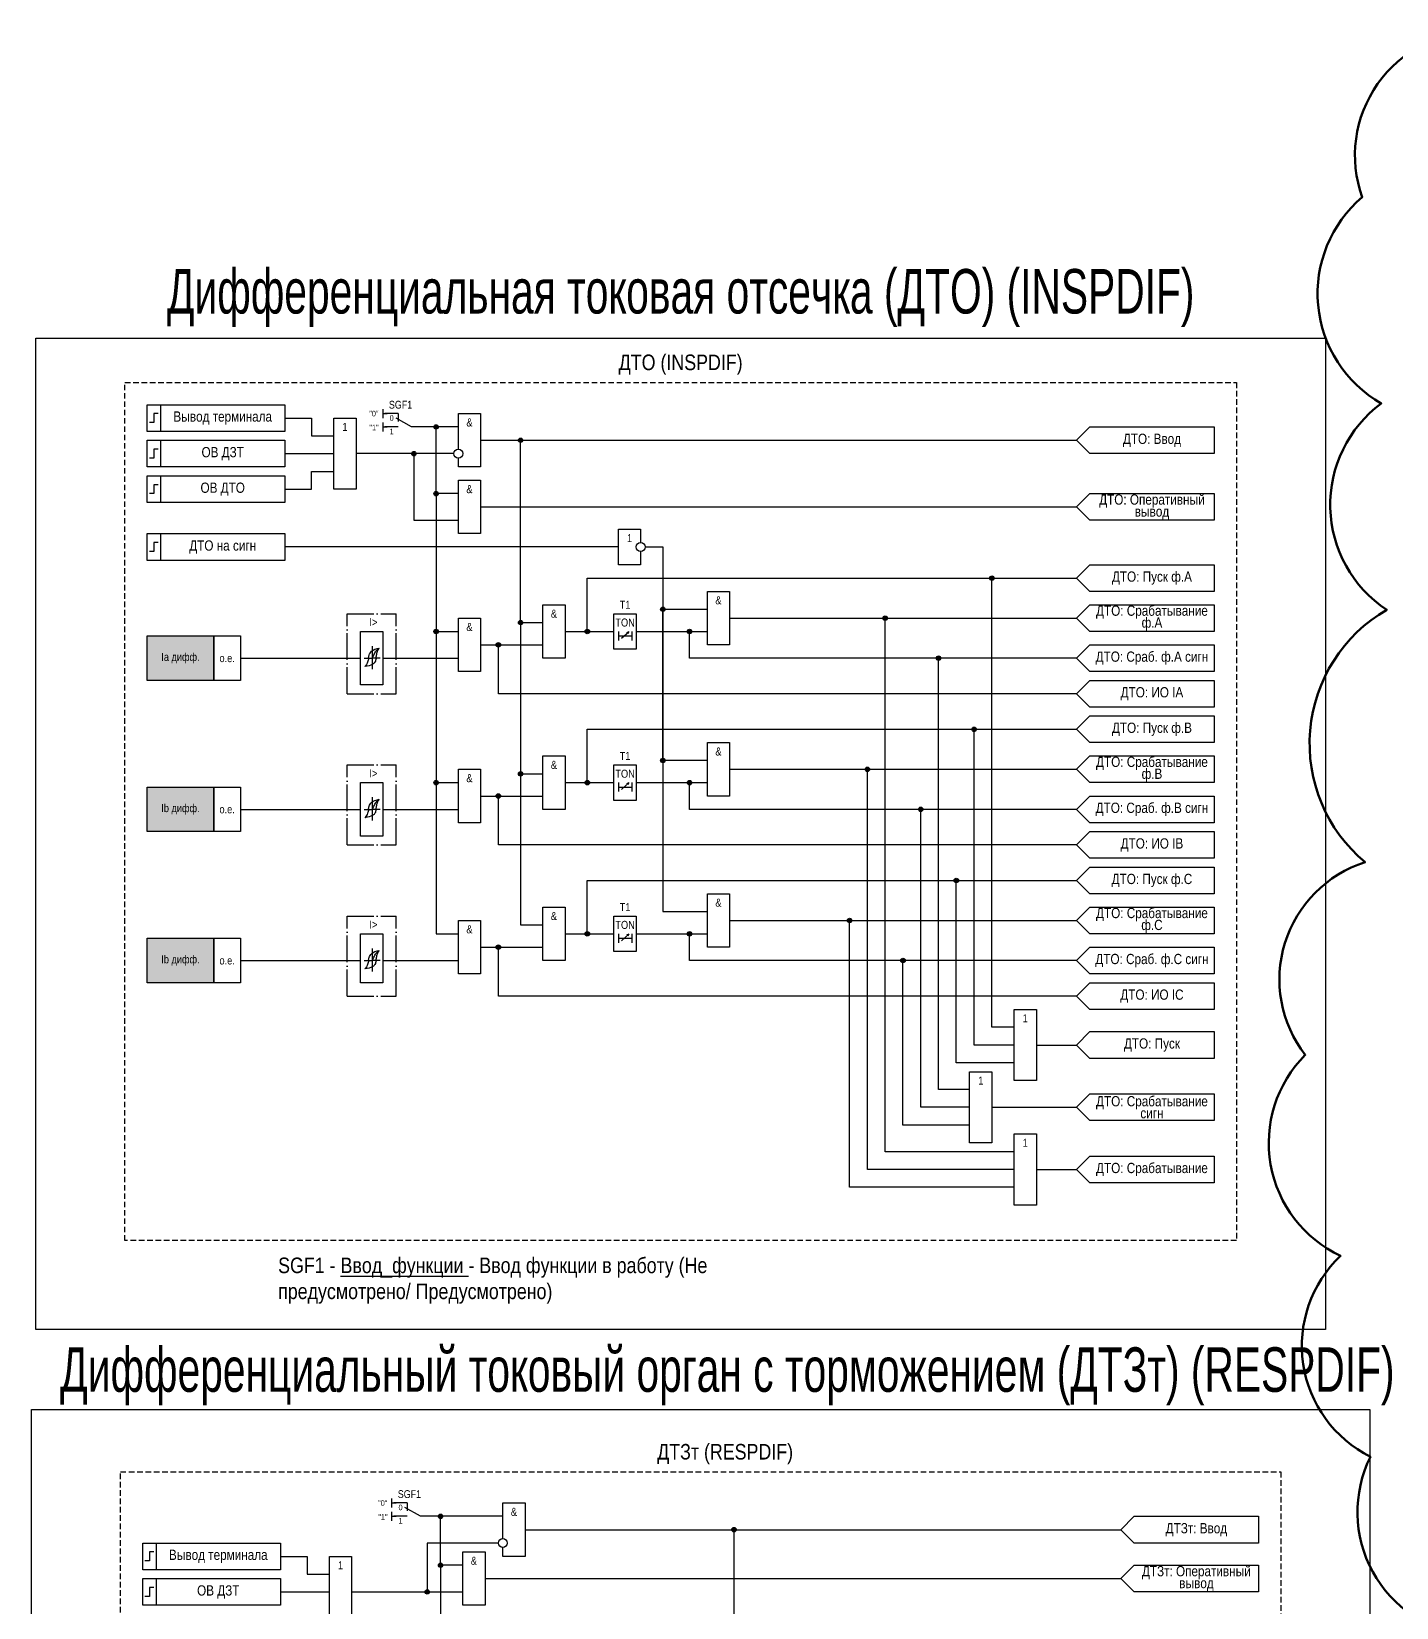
# Model space of a CAD drawing. Header units: millimetres. Extents: x -805 to 2714, y -997 to 959.
# Drawn here: x 131 to 438, y -191.5 to 162.9 of the extents above; entities that cross this region are included whole.
import ezdxf
from ezdxf.enums import TextEntityAlignment as Align

# ---------------------------------------------------------------- set-up
doc = ezdxf.new("R2010")
doc.units = ezdxf.units.MM
doc.linetypes.add('ACAD_ISO04W100', pattern=[30, 24, -3, 0, -3])
doc.linetypes.add('штриховая2', pattern=[0.375, 0.25, -0.125])
doc.layers.add('TEXT', color=7, linetype='Continuous', lineweight=25)
doc.layers.add('Основная', color=7, linetype='Continuous')
doc.styles.add('1.8_Gost_RD', font='ARIALN.TTF', dxfattribs={"height": 1.8})
doc.styles.add('2.5_Gost_RD', font='ARIALN.TTF', dxfattribs={"height": 2.5})
doc.styles.add('3.5_Gost_RD', font='ARIALN.TTF', dxfattribs={"height": 3.5})
doc.styles.add('Вывод', font='ARIALN.TTF', dxfattribs={"height": 2.5})
doc.styles.add('Компонент', font='ARIALN.TTF', dxfattribs={"height": 3.5})

# ---------------------------------------------------------------- blocks, each defined once
blk = doc.blocks.new('Точка')
at = {"ltscale": 100}
h = blk.add_hatch(color=256, dxfattribs=at)
h.dxf.hatch_style = 1
edge = h.paths.add_edge_path()
edge.add_arc((0, 0), 0.5, 0, 360)
blk.add_circle((0, 0), 0.5, dxfattribs=at)
blk = doc.blocks.new('*U71')
at = {"layer": 'Основная', "linetype": 'ACAD_ISO04W100', "ltscale": 0.25}
for p, q in [((0, 0), (11, 0)), ((0, -18), (0, 0)), ((11, -18), (11, 0)), ((0, -18), (11, -18))]:
    blk.add_line(p, q, dxfattribs=at)
at = {"layer": 'Основная', "style": 'Компонент'}
blk.add_attdef('ОУ', text='', height=3.5, dxfattribs=at).set_placement((11, 0), align=Align.MIDDLE_CENTER)
blk = doc.blocks.new('*U80')
at = {"layer": 'Основная', "color": 0}
blk.add_line((0, 0), (7, 4), dxfattribs=at)
at = {"layer": 'Основная', "ltscale": 0.35}
blk.add_line((6, 6), (6, 2.5), dxfattribs=at)
blk = doc.blocks.new('*U82')
at = {"layer": 'Основная', "color": 0}
for p, q in [((-3, 6), (-9, 6)), ((-3, 0), (-9, 0)), ((9, 0), (3, 0))]:
    blk.add_line(p, q, dxfattribs=at)
at = {"layer": 'Основная', "ltscale": 0.25, "xscale": -1}
blk.add_blockref('*U80', (3, 0), dxfattribs=at)
at = {"layer": 'Основная'}
for tag, height, style, p in [('В1', 2.5, 'Вывод', (-14, 6)), ('ОУ', 3.5, 'Компонент', (-2, 10)), ('В2', 2.5, 'Вывод', (-6, 4)), ('В3', 2.5, 'Вывод', (-6, -2))]:
    blk.add_attdef(tag, text='', height=height, dxfattribs=dict(at, style=style)).set_placement(p, align=Align.MIDDLE_CENTER)

msp = doc.modelspace()

# ---------------------------------------------------------------- hatches: boundary and pattern name
at = {"ltscale": 100, "true_color": 0xf7941d}
h = msp.add_hatch(color=30, dxfattribs=at)
h.dxf.hatch_style = 1
h.paths.add_polyline_path([(157, 27), (172, 27), (172, 17), (157, 17)])
h = msp.add_hatch(color=30, dxfattribs=at)
h.dxf.hatch_style = 1
h.paths.add_polyline_path([(157, -7), (172, -7), (172, -17), (157, -17)])
h = msp.add_hatch(color=30, dxfattribs=at)
h.dxf.hatch_style = 1
h.paths.add_polyline_path([(157, -41), (172, -41), (172, -51), (157, -51)])

# ---------------------------------------------------------------- linework, layer by layer
at = {"ltscale": 100}
for p, q in [((210, 78), (210, 76)), ((210, 77), (211, 77)), ((210, 75), (210, 73)), ((210, 74), (211, 74)), ((188, 68), (199, 68)), ((217, 68), (204, 68)), ((217, 53), (227, 53)), ((241, 30), (246, 30)), ((212, -167), (212, -169)), ((212, -168), (213, -168)), ((212, -170), (212, -172)), ((212, -171), (213, -171)), ((187, -188), (198, -188)), ((203, -188), (228, -188))]:
    msp.add_line(p, q, dxfattribs=at)
at = {"color": 7, "ltscale": 100}
for p, q in [((263.7, 26.46), (265.37, 27.95)), ((265.37, 27.95), (264.85, 27.73)), ((265.37, 27.95), (265.11, 27.48)), ((263.7, -7.54), (265.37, -6.05)), ((265.37, -6.05), (264.85, -6.27)), ((265.37, -6.05), (265.11, -6.52)), ((263.7, -41.54), (265.37, -40.05)), ((265.37, -40.05), (264.85, -40.27)), ((265.37, -40.05), (265.11, -40.52))]:
    msp.add_line(p, q, dxfattribs=at)
at = {"color": 2, "lineweight": 90, "ltscale": 100}
msp.add_lwpolyline([(454.13, -197.89, -0.520567), (432.14, -157.6, -0.520567), (432.14, -157.6, -0.520567), (425.42, -112.42, -0.520567), (425.42, -112.42, -0.520567), (417.48, -67.24, -0.520567), (417.48, -67.24, -0.520567), (430.92, -23.89, -0.520567), (430.92, -23.89, -0.520567), (435.8, 32.88, -0.520567), (434.58, 79.28, -0.520567), (434.58, 79.28, -0.520567), (430.31, 125.68, -0.520567), (430.31, 125.68, -0.520567), (456.57, 162.92, -0.520567)], format="xyb", dxfattribs=at)
at = {"ltscale": 100}
for points in [[(132, 94), (422, 94), (422, -129), (132, -129)], [(157, 79), (160, 79), (160, 73), (157, 73)], [(157, 79), (188, 79), (188, 73), (157, 73)], [(199, 76), (204, 76), (204, 60), (199, 60)], [(157, 71), (160, 71), (160, 65), (157, 65)], [(157, 71), (188, 71), (188, 65), (157, 65)], [(157, 63), (160, 63), (160, 57), (157, 57)], [(157, 63), (188, 63), (188, 57), (157, 57)], [(262, 32), (267, 32), (267, 24), (262, 24)], [(157, 27), (172, 27), (172, 17), (157, 17)], [(172, 27), (178, 27), (178, 17), (172, 17)], [(397, 17), (397, 11), (369, 11), (366, 14), (369, 17)], [(262, -2), (267, -2), (267, -10), (262, -10)], [(157, -7), (172, -7), (172, -17), (157, -17)], [(172, -7), (178, -7), (178, -17), (172, -17)], [(397, -17), (397, -23), (369, -23), (366, -20), (369, -17)], [(262, -36), (267, -36), (267, -44), (262, -44)], [(157, -41), (172, -41), (172, -51), (157, -51)], [(172, -41), (178, -41), (178, -51), (172, -51)], [(397, -51), (397, -57), (369, -57), (366, -54), (369, -51)], [(352, -57), (357, -57), (357, -73), (352, -73)], [(342, -71), (347, -71), (347, -87), (342, -87)], [(352, -85), (357, -85), (357, -101), (352, -101)], [(156, -177), (159, -177), (159, -183), (156, -183)], [(156, -177), (187, -177), (187, -183), (156, -183)], [(198, -180), (203, -180), (203, -196), (198, -196)], [(156, -185), (159, -185), (159, -191), (156, -191)], [(156, -185), (187, -185), (187, -191), (156, -191)]]:
    msp.add_lwpolyline(points, close=True, dxfattribs=at)
at = {"lineweight": 30, "ltscale": 100}
for points in [[(159.5, 77), (158.5, 77), (158.5, 75), (157.5, 75)], [(159.5, 69), (158.5, 69), (158.5, 67), (157.5, 67)], [(159.5, 61), (158.5, 61), (158.5, 59), (157.5, 59)], [(158.5, -179), (157.5, -179), (157.5, -181), (156.5, -181)], [(158.5, -187), (157.5, -187), (157.5, -189), (156.5, -189)]]:
    msp.add_lwpolyline(points, dxfattribs=at)
at = {"ltscale": 100}
for points in [[(188, 76), (194, 76), (194, 72), (199, 72)], [(227, 59), (222, 59), (222, 74), (217, 74)], [(227, 74), (222, 74)], [(232, 71), (366, 71)], [(241, 30), (241, 30), (241, 52), (241, 52), (241, 71)], [(226, 68), (217, 68), (217, 53)], [(188, 60), (194, 60), (194, 64), (199, 64)], [(227, 59), (222, 59)], [(222, 59), (222, -40), (227, -40)], [(222, 59), (222, -6), (227, -6)], [(222, 59), (222, 28), (227, 28)], [(232, 56), (366, 56)], [(268, 46), (268, 43), (263, 43), (263, 51), (268, 51), (268, 48)], [(263, 47), (188, 47)], [(269, 47), (273, 47), (273, -35), (283, -35)], [(256, 28), (256, 40), (366, 40)], [(352, -61), (347, -61), (347, 40)], [(283, -1), (273, -1), (273, 33)], [(273, 33), (283, 33)], [(241, 30), (241, 30), (241, -4), (246, -4)], [(288, 31), (366, 31)], [(352, -89), (323, -89), (323, 31)], [(366, 14), (236, 14), (236, 25)], [(263, 28), (263, 26)], [(263, 27), (266, 27)], [(266, 28), (266, 26)], [(366, 22), (279, 22), (279, 28)], [(342, -75), (335, -75), (335, 22)], [(256, -6), (256, 6), (366, 6)], [(352, -65), (343, -65), (343, 6)], [(288, -3), (366, -3)], [(352, -93), (319, -93), (319, -3)], [(241, -4), (241, -4), (241, -38), (246, -38)], [(263, -6), (263, -8)], [(263, -7), (266, -7)], [(266, -6), (266, -8)], [(366, -12), (279, -12), (279, -6)], [(366, -20), (236, -20), (236, -9)], [(342, -79), (331, -79), (331, -12)], [(256, -40), (256, -28), (366, -28)], [(352, -69), (339, -69), (339, -28)], [(288, -37), (366, -37)], [(352, -97), (315, -97), (315, -37)], [(263, -40), (263, -42)], [(263, -41), (266, -41)], [(266, -40), (266, -42)], [(366, -46), (279, -46), (279, -40)], [(366, -54), (236, -54), (236, -43)], [(342, -83), (327, -83), (327, -46)], [(357, -65), (366, -65)], [(347, -79), (366, -79)], [(357, -93), (366, -93)], [(228, -182), (223, -182), (223, -171), (219, -171)], [(237, -171), (223, -171)], [(236, -177), (220, -177), (220, -188)], [(242, -174), (376, -174)], [(293, -239), (289, -239), (289, -174)], [(187, -180), (193, -180), (193, -184), (198, -184)], [(228, -182), (223, -182)], [(223, -182), (223, -240), (227, -240)], [(233, -185), (376, -185)]]:
    msp.add_lwpolyline(points, dxfattribs=at)
at = {"color": 3, "ltscale": 100}
msp.add_lwpolyline([(131, -147), (432, -147), (432, -502), (131, -502)], close=True, dxfattribs=at)
at = {"layer": 'Основная', "ltscale": 100}
for p, q in [((205, 26.5), (205, 28)), ((205, 28), (210, 28)), ((205, 19), (205, 27)), ((210, 28), (210, 22)), ((232, 25), (246, 25)), ((210, 22), (227, 22)), ((210, 22), (210, 16)), ((205, 16), (205, 19)), ((210, 16), (205, 16)), ((205, -7.5), (205, -6)), ((205, -6), (210, -6)), ((205, -15), (205, -7)), ((210, -6), (210, -12)), ((232, -9), (246, -9)), ((210, -12), (227, -12)), ((210, -12), (210, -18)), ((205, -18), (205, -15)), ((210, -18), (205, -18)), ((205, -41.5), (205, -40)), ((205, -40), (210, -40)), ((205, -49), (205, -41)), ((210, -40), (210, -46)), ((210, -46), (227, -46)), ((210, -46), (210, -51)), ((232, -43), (246, -43)), ((205, -51), (205, -49)), ((210, -51), (205, -51))]:
    msp.add_line(p, q, dxfattribs=at)
at = {"layer": 'Основная', "color": 7, "ltscale": 100}
for p, q in [((178, 22), (205, 22)), ((205.79, 22), (207.6, 22)), ((209.42, 22), (207.6, 22)), ((178, -12), (205, -12)), ((205.79, -12), (207.6, -12)), ((209.42, -12), (207.6, -12)), ((178, -46), (205, -46)), ((205.79, -46), (207.6, -46)), ((209.42, -46), (207.6, -46))]:
    msp.add_line(p, q, dxfattribs=at)
at = {"layer": 'Основная'}
for p, q in [((207.6, 24.72), (207.6, 19.52)), ((207.6, -9.28), (207.6, -14.48)), ((207.6, -43.28), (207.6, -48.48))]:
    msp.add_line(p, q, dxfattribs=at)
at = {"layer": 'Основная', "linetype": 'штриховая2', "ltscale": 5}
for points in [[(152, 84), (402, 84), (402, -109), (152, -109)], [(151, -161), (412, -161), (412, -427), (151, -427)]]:
    msp.add_lwpolyline(points, close=True, dxfattribs=at)
at = {"layer": 'Основная', "ltscale": 100}
for points in [[(227, 69), (227, 77), (232, 77), (232, 65), (227, 65), (227, 67)], [(251, 28), (262, 28), (262, 28), (262, 28)], [(267, 28), (283, 28)], [(251, -6), (262, -6), (262, -6), (262, -6)], [(267, -6), (283, -6)], [(251, -40), (262, -40), (262, -40), (262, -40)], [(267, -40), (283, -40)], [(237, -176), (237, -168), (242, -168), (242, -180), (237, -180), (237, -178)]]:
    msp.add_lwpolyline(points, dxfattribs=at)
for points in [[(397, 74), (397, 68), (369, 68), (366, 71), (369, 74)], [(227, 62), (232, 62), (232, 50), (227, 50)], [(397, 59), (397, 53), (369, 53), (366, 56), (369, 59)], [(157, 50), (160, 50), (160, 44), (157, 44)], [(157, 50), (188, 50), (188, 44), (157, 44)], [(397, 43), (397, 37), (369, 37), (366, 40), (369, 43)], [(283, 37), (288, 37), (288, 25), (283, 25)], [(246, 34), (251, 34), (251, 22), (246, 22)], [(397, 34), (397, 28), (369, 28), (366, 31), (369, 34)], [(227, 31), (232, 31), (232, 19), (227, 19)], [(397, 25), (397, 19), (369, 19), (366, 22), (369, 25)], [(397, 9), (397, 3), (369, 3), (366, 6), (369, 9)], [(283, 3), (288, 3), (288, -9), (283, -9)], [(227, -3), (232, -3), (232, -15), (227, -15)], [(246, 0), (251, 0), (251, -12), (246, -12)], [(397, 0), (397, -6), (369, -6), (366, -3), (369, 0)], [(397, -9), (397, -15), (369, -15), (366, -12), (369, -9)], [(397, -25), (397, -31), (369, -31), (366, -28), (369, -25)], [(283, -31), (288, -31), (288, -43), (283, -43)], [(246, -34), (251, -34), (251, -46), (246, -46)], [(397, -34), (397, -40), (369, -40), (366, -37), (369, -34)], [(227, -37), (232, -37), (232, -49), (227, -49)], [(397, -43), (397, -49), (369, -49), (366, -46), (369, -43)], [(397, -62), (397, -68), (369, -68), (366, -65), (369, -62)], [(397, -76), (397, -82), (369, -82), (366, -79), (369, -76)], [(397, -90), (397, -96), (369, -96), (366, -93), (369, -90)], [(407, -171), (407, -177), (379, -177), (376, -174), (379, -171)], [(228, -179), (233, -179), (233, -191), (228, -191)], [(407, -182), (407, -188), (379, -188), (376, -185), (379, -182)]]:
    msp.add_lwpolyline(points, close=True, dxfattribs=at)
at = {"layer": 'Основная', "lineweight": 30, "ltscale": 100}
msp.add_lwpolyline([(159.5, 48), (158.5, 48), (158.5, 46), (157.5, 46)], dxfattribs=at)
at = {"layer": 'Основная', "ltscale": 100}
for centre in [(227, 68), (268, 47), (237, -177)]:
    msp.add_circle(centre, 1, dxfattribs=at)
at = {"layer": 'Основная'}
for points in [[(206.8, 21.92), (206.6, 21.13), (206, 20.12)], [(208.48, 21.92), (208.25, 21.13), (207.76, 20.67), (206, 20.12)], [(206.8, 21.92), (206.95, 22.71), (207.44, 23.54), (209.2, 24.26)], [(207.6, 22), (208, 22.72), (208.47, 23.6), (209.2, 24.26)], [(208.48, 21.92), (208.6, 22.71), (208.81, 23.54), (209.2, 24.26)], [(206.8, -12.08), (206.95, -11.29), (207.44, -10.46), (209.2, -9.74)], [(207.6, -12), (208, -11.28), (208.47, -10.4), (209.2, -9.74)], [(208.48, -12.08), (208.6, -11.29), (208.81, -10.46), (209.2, -9.74)], [(206.8, -12.08), (206.6, -12.87), (206, -13.88)], [(208.48, -12.08), (208.25, -12.87), (207.76, -13.33), (206, -13.88)], [(206.8, -46.08), (206.95, -45.29), (207.44, -44.46), (209.2, -43.74)], [(207.6, -46), (208, -45.28), (208.47, -44.4), (209.2, -43.74)], [(208.48, -46.08), (208.6, -45.29), (208.81, -44.46), (209.2, -43.74)], [(206.8, -46.08), (206.6, -46.87), (206, -47.88)], [(208.48, -46.08), (208.25, -46.87), (207.76, -47.33), (206, -47.88)]]:
    msp.add_spline(points, degree=3, dxfattribs=at)

# ---------------------------------------------------------------- block references
at = {"layer": 'Основная', "ltscale": 0.25, "xscale": 0.5, "yscale": 0.5, "zscale": 0.5}
for p in [(215, 74), (217, -171)]:
    msp.add_blockref('*U82', p, dxfattribs=at).add_auto_attribs({'ОУ': 'SGF1', 'В1': '"0"', 'В2': '0', 'В3': '1'})
at = {"layer": 'Основная', "ltscale": 100}
for p in [(222, 74), (241, 71), (217, 68), (222, 59), (347, 40), (273, 33), (222, 28), (241, 30), (256, 28), (279, 28), (323, 31), (335, 22), (343, 6), (241, -4), (273, -1), (319, -3), (222, -6), (256, -6), (279, -6), (331, -12), (339, -28), (315, -37), (256, -40), (279, -40), (327, -46), (223, -171), (289, -174), (223, -182), (220, -188)]:
    msp.add_blockref('Точка', p, dxfattribs=at)
at = {"layer": 'Основная', "ltscale": 0.25}
for p in [(202, 32), (202, -2), (202, -36)]:
    msp.add_blockref('*U71', p, dxfattribs=at)
at = {"layer": 'Основная', "color": 3, "ltscale": 100}
for p in [(236, 25), (236, -9), (236, -43)]:
    msp.add_blockref('Точка', p, dxfattribs=at)

# ---------------------------------------------------------------- texts
at = {"color": 30, "ltscale": 100, "attachment_point": 5, "style": '3.5_Gost_RD'}
for s, insert, char_height, width in [('{\\W0.8;\\C3;Дифференциальная токовая отсечка (ДТО) (INSPDIF)}', (277, 103), 10, 290), ('\\pxt31;ДТО (INSPDIF)', (277, 88), 3.5, 250), ('\\pxql;SGF1 - {\\LВвод_функции} - Ввод функции в работу (Не предусмотрено/ Предусмотрено)', (235, -118), 3.5, 97.0715), ('{\\W0.8;\\C3;Дифференциальный токовый орган с торможением (ДТЗт) (RESPDIF)}', (287.5, -139.5), 10, 341), ('\\pxt31;ДТЗт (RESPDIF)', (287, -157), 3.5, 250)]:
    msp.add_mtext(s, dxfattribs=dict(at, insert=insert, char_height=char_height, width=width))
at = {"ltscale": 100}
for s, insert, char_height, width, attachment_point, style in [('\\pxsm0.7;Вывод терминала', (174, 76), 2.3, 28, 5, '2.5_Gost_RD'), ('1', (201.5, 74), 1.8, 5, 5, '2.5_Gost_RD'), ('"1"', (207, 74.5), 1.25, 2, 1, '3.5_Gost_RD'), ('1', (265.5, 49), 1.8, 5, 5, '2.5_Gost_RD'), ('T1', (264.5, 34), 1.8, 5, 5, '2.5_Gost_RD'), ('TON', (264.5, 30), 1.8, 5, 5, '2.5_Gost_RD'), ('Ia дифф.', (164.5, 22), 1.8, 15, 5, '1.8_Gost_RD'), ('о.е.', (175, 22), 1.8, 6, 5, '1.8_Gost_RD'), ('\\pxsm0.7;ДТО: ИО IА', (383, 14), 2.3, 28, 5, '2.5_Gost_RD'), ('T1', (264.5, 0), 1.8, 5, 5, '2.5_Gost_RD'), ('TON', (264.5, -4), 1.8, 5, 5, '2.5_Gost_RD'), ('Ib дифф.', (164.5, -12), 1.8, 15, 5, '1.8_Gost_RD'), ('о.е.', (175, -12), 1.8, 6, 5, '1.8_Gost_RD'), ('\\pxsm0.7;ДТО: ИО IB', (383, -20), 2.3, 28, 5, '2.5_Gost_RD'), ('T1', (264.5, -34), 1.8, 5, 5, '2.5_Gost_RD'), ('TON', (264.5, -38), 1.8, 5, 5, '2.5_Gost_RD'), ('Ib дифф.', (164.5, -46), 1.8, 15, 5, '1.8_Gost_RD'), ('о.е.', (175, -46), 1.8, 6, 5, '1.8_Gost_RD'), ('\\pxsm0.7;ДТО: ИО IС', (383, -54), 2.3, 28, 5, '2.5_Gost_RD'), ('"1"', (209, -170.5), 1.25, 2, 1, '3.5_Gost_RD'), ('\\pxsm0.7;Вывод терминала', (173, -180), 2.3, 28, 5, '2.5_Gost_RD'), ('1', (200.5, -182), 1.8, 5, 5, '2.5_Gost_RD')]:
    msp.add_mtext(s, dxfattribs=dict(at, insert=insert, char_height=char_height, width=width, attachment_point=attachment_point, style=style))
at = {"layer": 'TEXT', "color": 0, "ltscale": 100, "char_height": 2.3, "width": 28, "attachment_point": 5, "style": '2.5_Gost_RD'}
for insert in [(174, 68), (173, -188)]:
    msp.add_mtext('\\pxsm0.7;{\\C256;ОВ ДЗТ}', dxfattribs=dict(at, insert=insert))
at = {"layer": 'Основная', "ltscale": 100, "attachment_point": 5, "style": '2.5_Gost_RD'}
for s, insert, char_height, width in [('&', (229.5, 75), 1.8, 5), ('ДТО: Ввод', (383, 71), 2.3, 28), ('&', (229.5, 60), 1.8, 5), ('\\pxsm0.7;ДТО на сигн', (174, 47), 2.3, 28), ('&', (285.5, 35), 1.8, 5), ('&', (248.5, 32), 1.8, 5), ('&', (229.5, 29), 1.8, 5), ('\\pxsm0.7;ДТО: Сраб. ф.А сигн ', (383, 22), 2.3, 28), ('\\pxsm0.7;{\\C256;ДТО: Пуск ф.В}', (383, 6), 2.3, 28), ('&', (285.5, 1), 1.8, 5), ('&', (248.5, -2), 1.8, 5), ('\\pxsm0.7;{\\C256;ДТО: Срабатывание ф.В}', (383, -3), 2.3, 28), ('&', (229.5, -5), 1.8, 5), ('\\pxsm0.7;ДТО: Сраб. ф.В сигн', (383, -12), 2.3, 28), ('\\pxsm0.7;{\\C256;ДТО: Пуск ф.С}', (383, -28), 2.3, 28), ('&', (248.5, -36), 1.8, 5), ('&', (285.5, -33), 1.8, 5), ('\\pxsm0.7;{\\C256;ДТО: Срабатывание ф.С}', (383, -37), 2.3, 28), ('&', (229.5, -39), 1.8, 5), ('\\pxsm0.7;ДТО: Сраб. ф.С сигн', (383, -46), 2.3, 28), ('1', (354.5, -59), 1.8, 5), ('\\pxsm0.7;{\\C256;ДТО: Пуск}', (383, -65), 2.3, 28), ('1', (344.5, -73), 1.8, 5), ('\\pxsm0.7;ДТО: Срабатывание сигн', (383, -79), 2.3, 28), ('1', (354.5, -87), 1.8, 5), ('&', (239.5, -170), 1.8, 5), ('ДТЗт: Ввод', (393, -174), 2.3, 28), ('&', (230.5, -181), 1.8, 5)]:
    msp.add_mtext(s, dxfattribs=dict(at, insert=insert, char_height=char_height, width=width))
at = {"layer": 'Основная', "color": 0, "ltscale": 100, "char_height": 2.3, "width": 28, "attachment_point": 5, "style": '2.5_Gost_RD'}
for s, insert in [('\\pxsm0.7;{\\C256;ОВ ДТО}', (174, 60)), ('\\pxsm0.7;{\\C256;ДТО: Оперативный вывод}', (383, 56)), ('\\pxsm0.7;{\\C256;ДТО: Пуск ф.А}', (383, 40)), ('\\pxsm0.7;{\\C256;ДТО: Срабатывание ф.А}', (383, 31)), ('\\pxsm0.7;{\\C256;ДТО: Срабатывание}', (383, -93)), ('\\pxsm0.7;{\\C256;ДТЗт: Оперативный вывод}', (393, -185))]:
    msp.add_mtext(s, dxfattribs=dict(at, insert=insert))
at = {"layer": 'Основная', "color": 7, "ltscale": 100, "char_height": 1.8, "width": 4, "attachment_point": 1, "style": '1.8_Gost_RD'}
for insert in [(207, 31), (207, -3), (207, -37)]:
    msp.add_mtext('I>', dxfattribs=dict(at, insert=insert))

doc.saveas('drawing.dxf')
